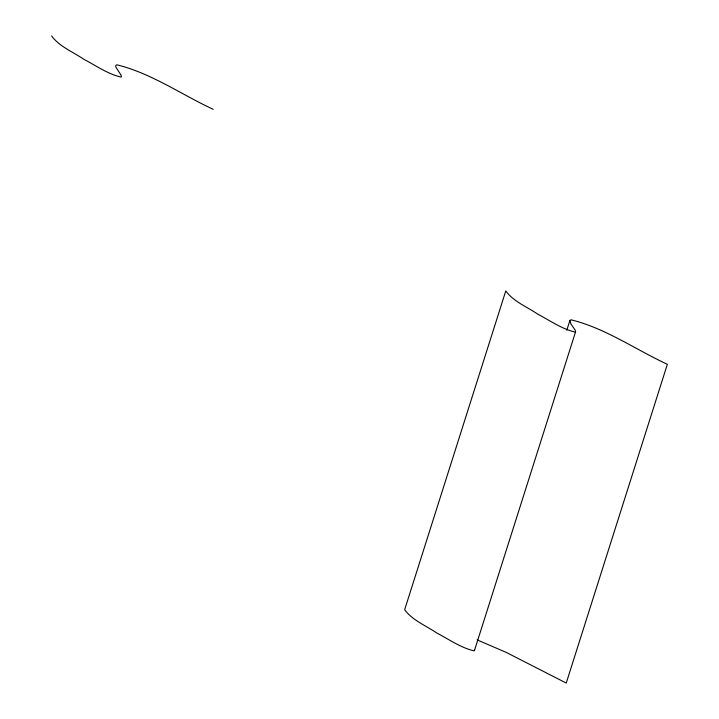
<?xml version="1.0" encoding="UTF-8"?>
<svg xmlns="http://www.w3.org/2000/svg" width="719" height="719" viewBox="0 0 719 719"><rect width="100%" height="100%" fill="white"/><g stroke="black" fill="none" stroke-linecap="round" stroke-linejoin="round"><path stroke-width="1.08" d="M566.806 330.21L569.861 320.575L570.949 319.793C605.317 328.143 635.461 349.524 667.358 364.299L566.239 683.05L506.275 652.421L477.101 639.865M474.45 650.569L575.568 331.819M474.522 650.111L474.091 650.83C460.654 647.765 448.971 639.326 436.837 633.035C426.07 625.665 412.436 620.389 404.662 609.694L505.772 290.943C513.555 301.638 527.18 306.914 537.947 314.284C550.08 320.575 561.764 329.014 575.2 332.079L575.64 331.36L575.056 329.958L570.922 323.909L569.861 320.575M213.228 109.306C181.332 94.531 151.188 73.149 116.82 64.8L115.732 65.582L115.84 67.029L120.927 74.965L121.502 76.367L121.071 77.086C107.634 74.012 95.951 65.582 83.817 59.291C73.05 51.921 59.425 46.645 51.642 35.95"/></g></svg>
